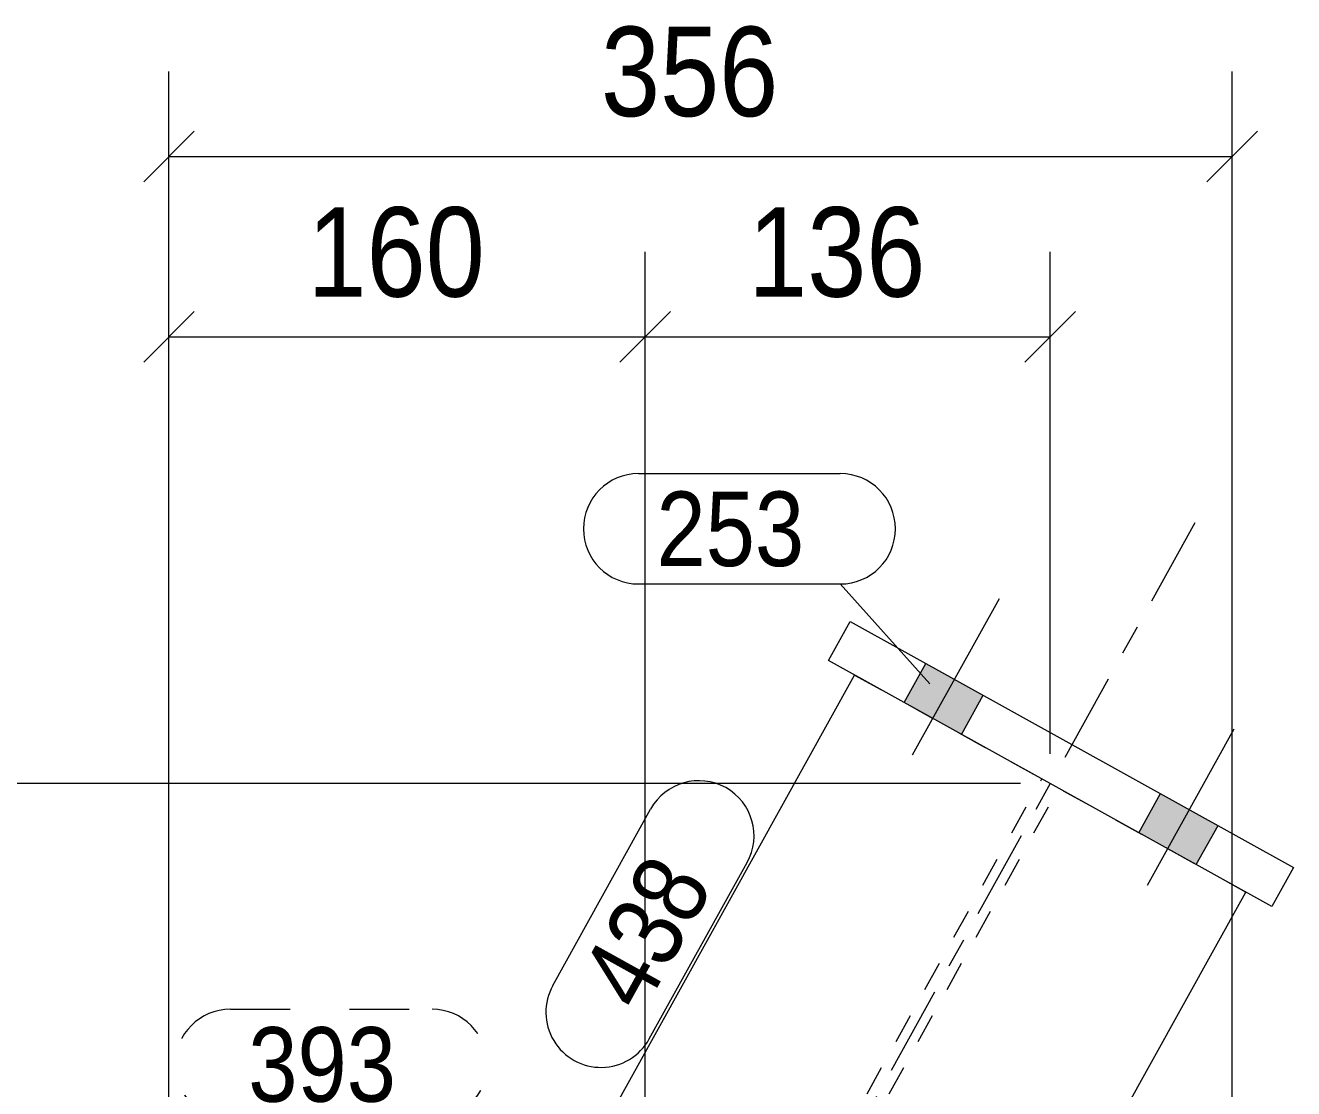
# Model space of a CAD drawing. Header units: millimetres. Extents: x 2 to 825, y 1 to 579.
# Drawn here: x 580.18 to 622.7, y 301.15 to 336.8 of the extents above; entities that cross this region are included whole.
import ezdxf

# ---------------------------------------------------------------- set-up
doc = ezdxf.new("R2010")
doc.units = ezdxf.units.MM
for name, pattern in [('XKITLINE00', [0]), ('XKITLINE01', [4, 1, -1, 1, -1]), ('XKITLINE02', [4, 2, -2]), ('XKITLINE03', [6, 3, -1, 1, -1])]:
    doc.linetypes.add(name, pattern=pattern)
for name, color, linetype, lineweight in [('Bolt', 3, 'Continuous', 0), ('Dimensions', 7, 'Continuous', 0), ('Part', 2, 'Continuous', 0), ('PartMark', 7, 'Continuous', 0)]:
    doc.layers.add(name, color=color, linetype=linetype, lineweight=lineweight)
doc.styles.add('ARIAL', font='ARIAL.TTF')

# ---------------------------------------------------------------- blocks, each defined once
blk = doc.blocks.new('*A97')
at = {"layer": 'Bolt'}
for points in [[(612.297954092558, 314.3368356998596), (611.5701982780847, 313.0252063794244), (609.6464752744469, 314.0925815740609), (610.3742310889202, 315.4042108944961)], [(612.2979540936803, 314.3368356998596), (611.570198279207, 313.0252063794244), (609.6464752755692, 314.0925815740609), (610.3742310900425, 315.4042108944961)], [(612.297954094799, 314.3368356998596), (611.5701982803257, 313.0252063794244), (609.6464752766879, 314.0925815740609), (610.3742310911612, 315.4042108944961)], [(620.1677300155225, 309.9703008126869), (619.4399742010492, 308.6586714922517), (617.5162511974113, 309.7260466868882), (618.2440070118846, 311.0376760073234)], [(620.167730016642, 309.9703008126869), (619.4399742021687, 308.6586714922517), (617.5162511985309, 309.7260466868882), (618.2440070130042, 311.0376760073234)], [(620.1677300177626, 309.9703008126869), (619.4399742032892, 308.6586714922517), (617.5162511996514, 309.7260466868882), (618.2440070141247, 311.0376760073234)]]:
    blk.add_hatch(color=3, dxfattribs=at).paths.add_polyline_path(points, flags=17)
at = {"layer": 'Bolt', "color": 3, "linetype": 'XKITLINE00', "lineweight": 0}
for p, q in [((609.9290980430651, 312.3347066596526), (612.8401213011648, 317.5812239416982)), ((609.9290980441874, 312.3347066596526), (612.8401213022862, 317.5812239416982)), ((609.9290980453061, 312.3347066596526), (612.8401213034058, 317.5812239416982)), ((609.6464752744469, 314.0925815740609), (610.3742310889202, 315.4042108944961)), ((609.6464752755692, 314.0925815740609), (610.3742310900425, 315.4042108944961)), ((609.6464752766879, 314.0925815740609), (610.3742310911612, 315.4042108944961)), ((611.5701982780847, 313.0252063794244), (612.297954092558, 314.3368356998596)), ((611.570198279207, 313.0252063794244), (612.2979540936803, 314.3368356998596)), ((611.5701982803257, 313.0252063794244), (612.297954094799, 314.3368356998596)), ((617.7988739660304, 307.9681717724799), (620.7098972241291, 313.2146890545255)), ((617.798873967149, 307.9681717724799), (620.7098972252479, 313.2146890545255)), ((617.7988739682697, 307.9681717724799), (620.7098972263684, 313.2146890545255)), ((617.5162511974113, 309.7260466868882), (618.2440070118846, 311.0376760073234)), ((617.5162511985309, 309.7260466868882), (618.2440070130042, 311.0376760073234)), ((617.5162511996514, 309.7260466868882), (618.2440070141247, 311.0376760073234)), ((619.4399742010492, 308.6586714922517), (620.1677300155225, 309.9703008126869)), ((619.4399742021687, 308.6586714922517), (620.167730016642, 309.9703008126869)), ((619.4399742032892, 308.6586714922517), (620.1677300177626, 309.9703008126869))]:
    blk.add_line(p, q, dxfattribs=at)
blk = doc.blocks.new('*A100')
at = {"layer": 'Part', "color": 2, "linetype": 'XKITLINE00', "lineweight": 0}
for p, q in [((607.1106585127427, 315.4995761902648), (607.8384143272524, 316.81120551078)), ((607.8384143272524, 316.81120551078), (622.7035466262623, 308.5633062795643)), ((621.9757908117526, 307.2516769590491), (607.1106585127427, 315.4995761902648)), ((622.7035466262623, 308.5633062795643), (621.9757908117526, 307.2516769590491))]:
    blk.add_line(p, q, dxfattribs=at)
blk = doc.blocks.new('*A102')
at = {"layer": 'Part', "color": 7, "linetype": 'XKITLINE03', "lineweight": 0}
blk.add_line((619.3949302062692, 320.1198220399589), (596.1068729507806, 278.1479159819501), dxfattribs=at)
at = {"layer": 'Part', "color": 2, "linetype": 'XKITLINE00', "lineweight": 0}
for p, q in [((597.0421888904293, 295.2921114475752), (607.9850780629404, 315.0144056447354)), ((614.196425726871, 295.2921114475752), (621.1013712679469, 307.736847499545)), ((597.2847741637252, 295.7293212291037), (614.4390110911245, 295.7293213930398)), ((605.2476321744106, 295.2921114475752), (605.4902174852923, 295.7293212915576)), ((605.9909824354272, 295.2921114475752), (606.2335677518822, 295.7293212981845))]:
    blk.add_line(p, q, dxfattribs=at)
at = {"layer": 'Part', "color": 7, "linetype": 'XKITLINE01', "lineweight": 0}
for p, q in [((607.9850780629404, 315.0144056447354), (621.1013712709719, 307.736847499545)), ((605.4902174852923, 295.7293212915576), (614.2590383156021, 311.5333069986193)), ((606.2335677518822, 295.7293212981845), (614.8274110211514, 311.2179461456611)), ((592.3814598630233, 286.8921114495834), (597.0421888904293, 295.2921114475752)), ((600.5869031470074, 286.8921114495834), (605.2476321744106, 295.2921114475752)), ((601.3302534099194, 286.8921115186947), (605.9909824354272, 295.2921114475752)), ((609.535696699555, 286.8921114495834), (614.196425726871, 295.2921114475752)), ((609.535696699465, 286.8921114495834), (614.196425726871, 295.2921114475752)), ((592.3814598630233, 286.8921114495834), (609.535696699555, 286.8921114495834))]:
    blk.add_line(p, q, dxfattribs=at)
blk = doc.blocks.new('*A265')
at = {"layer": 'Dimensions', "color": 7, "linetype": 'XKITLINE00', "lineweight": 0}
for p, q in [((562.0513578644732, 312.2241547120823), (563.7484141393215, 310.5270984372345)), ((613.5432247706985, 311.3756265746584), (560.049886001897, 311.3756265746584)), ((562.8998860018974, 286.8921114475752), (562.8998860018974, 311.3756265746584)), ((562.0513578644732, 287.740639584999), (563.7484141393215, 286.0435833101513)), ((585.1011863299955, 286.8921114475752), (560.049886001897, 286.8921114475752))]:
    blk.add_line(p, q, dxfattribs=at)
at = {"layer": 'Dimensions', "color": 3}
for p in [(562.8998860018974, 311.3756265746584), (562.8998860018974, 286.8921114475752)]:
    blk.add_point(p, dxfattribs=at)
at = {"layer": 'Dimensions', "color": 3, "style": 'ARIAL', "width": 0.85}
blk.add_text('245', height=3, rotation=90.0002104591497, dxfattribs=at).set_placement((561.549886001897, 295.7962225267418))
blk = doc.blocks.new('*A268')
at = {"layer": 'Dimensions', "color": 7, "linetype": 'XKITLINE00', "lineweight": 0}
for p, q in [((584.9950843243296, 294.1999842278619), (584.9950843243296, 329.2028845068603)), ((600.9585783807861, 287.8921114475752), (600.9585783807861, 329.2028845068603)), ((585.8436124617538, 327.2014126442841), (584.1465561869054, 325.5043563694364)), ((601.8071065182103, 327.2014126442841), (600.1100502433618, 325.5043563694364)), ((584.9950843243296, 326.3528845068603), (600.9585783807861, 326.3528845068603))]:
    blk.add_line(p, q, dxfattribs=at)
at = {"layer": 'Dimensions', "color": 3}
for p in [(584.9950843243296, 326.3528845068603), (600.9585783807861, 326.3528845068603)]:
    blk.add_point(p, dxfattribs=at)
at = {"layer": 'Dimensions', "color": 3, "style": 'ARIAL', "width": 0.85}
blk.add_text('160', height=3, dxfattribs=at).set_placement((589.6391848681833, 327.7028845068603))
blk = doc.blocks.new('*A269')
at = {"layer": 'Dimensions', "color": 7, "linetype": 'XKITLINE00', "lineweight": 0}
for p, q in [((600.9585783807861, 287.8921114475752), (600.9585783807861, 329.2028845068603)), ((614.5432247706985, 312.3756265746584), (614.5432247706985, 329.2028845068603)), ((601.8071065182103, 327.2014126442841), (600.1100502433618, 325.5043563694364)), ((615.3917529081227, 327.2014126442841), (613.6946966332744, 325.5043563694364)), ((600.9585783807861, 326.3528845068603), (614.5432247706985, 326.3528845068603))]:
    blk.add_line(p, q, dxfattribs=at)
at = {"layer": 'Dimensions', "color": 3}
for p in [(600.9585783807861, 326.3528845068603), (614.5432247706985, 326.3528845068603)]:
    blk.add_point(p, dxfattribs=at)
at = {"layer": 'Dimensions', "color": 3, "style": 'ARIAL', "width": 0.85}
blk.add_text('136', height=3, dxfattribs=at).set_placement((604.4132550913673, 327.7028845068603))
blk = doc.blocks.new('*A270')
at = {"layer": 'Dimensions', "color": 7, "linetype": 'XKITLINE00', "lineweight": 0}
for p, q in [((584.9950843243296, 294.2326442284811), (584.9950843243296, 335.255283900071)), ((620.63919552676, 294.0421114475533), (620.63919552676, 335.255283900071)), ((585.8436124617538, 333.2538120374948), (584.1465561869054, 331.5567557626471)), ((621.487723664184, 333.2538120374948), (619.7906673893358, 331.5567557626471)), ((584.9950843243296, 332.405283900071), (620.63919552676, 332.405283900071))]:
    blk.add_line(p, q, dxfattribs=at)
at = {"layer": 'Dimensions', "color": 3}
for p in [(584.9950843243296, 332.405283900071), (620.63919552676, 332.405283900071)]:
    blk.add_point(p, dxfattribs=at)
at = {"layer": 'Dimensions', "color": 3, "style": 'ARIAL', "width": 0.85}
blk.add_text('356', height=3, dxfattribs=at).set_placement((599.4794934411694, 333.755283900071))
blk = doc.blocks.new('*A271')
at = {"layer": 'PartMark', "color": 7, "linetype": 'XKITLINE00', "lineweight": 0}
for p, q in [((600.739231814785, 321.7673110122538), (607.5019759554107, 321.7673110122538)), ((600.739231814785, 318.0673110122538), (607.5019759554107, 318.0673110122538)), ((610.5019759554107, 314.7213110122538), (607.5019759554107, 318.0673110122538))]:
    blk.add_line(p, q, dxfattribs=at)
for centre, radius, start, end in [((600.739231814785, 319.9173110122537), 1.849999999999966, 90, 270), ((607.5019759554107, 319.9173110122537), 1.850000000000023, 270, 90)]:
    blk.add_arc(centre, radius, start, end, dxfattribs=at)
at = {"layer": 'PartMark', "color": 3, "style": 'ARIAL', "width": 0.85}
blk.add_text('253', height=2.5, dxfattribs=at).set_placement((601.3392318147853, 318.6673110122537))
blk = doc.blocks.new('*A273')
at = {"layer": 'PartMark', "color": 7, "linetype": 'XKITLINE00', "lineweight": 0}
for p, q in [((597.8637130985926, 304.6050363291652), (601.1447973483546, 310.5185119956005)), ((601.0990654216794, 302.8099053184869), (604.3801496714414, 308.7233809849221))]:
    blk.add_line(p, q, dxfattribs=at)
for centre, start, end in [((602.762473509898, 309.6209464902613), 330.9763534470545, 150.9763534470545), ((599.481389260136, 303.707470823826), 150.9763534470545, 330.9763534470545)]:
    blk.add_arc(centre, 1.850000000000138, start, end, dxfattribs=at)
at = {"layer": 'PartMark', "color": 3, "style": 'ARIAL', "width": 0.85}
blk.add_text('438', height=2.5, rotation=60.97416855782221, dxfattribs=at).set_placement((600.8655160196668, 303.6256593726109))
blk = doc.blocks.new('*A275')
at = {"layer": 'PartMark', "color": 7, "linetype": 'XKITLINE02', "lineweight": 0}
for p, q in [((587.0525735206429, 303.8067114475751), (593.8153176612686, 303.8067114475751)), ((587.0525735206429, 300.1067114475752), (593.8153176612686, 300.1067114475752)), ((596.1445176612689, 293.2627114475752), (593.8153176612677, 300.1067114475752))]:
    blk.add_line(p, q, dxfattribs=at)
for centre, radius, start, end in [((587.0525735206429, 301.9567114475751), 1.849999999999966, 90, 270), ((593.8153176612686, 301.9567114475751), 1.850000000000023, 270, 90)]:
    blk.add_arc(centre, radius, start, end, dxfattribs=at)
at = {"layer": 'PartMark', "color": 3, "style": 'ARIAL', "width": 0.85}
blk.add_text('393', height=2.5, dxfattribs=at).set_placement((587.6525735206433, 300.7067114475752))

msp = doc.modelspace()

# ---------------------------------------------------------------- block references
at = {"lineweight": 0}
for name in ['*A270', '*A268', '*A269', '*A271', '*A102', '*A97', '*A100', '*A265', '*A273', '*A275']:
    msp.add_blockref(name, (0, 0), dxfattribs=at)

doc.saveas('drawing.dxf')
